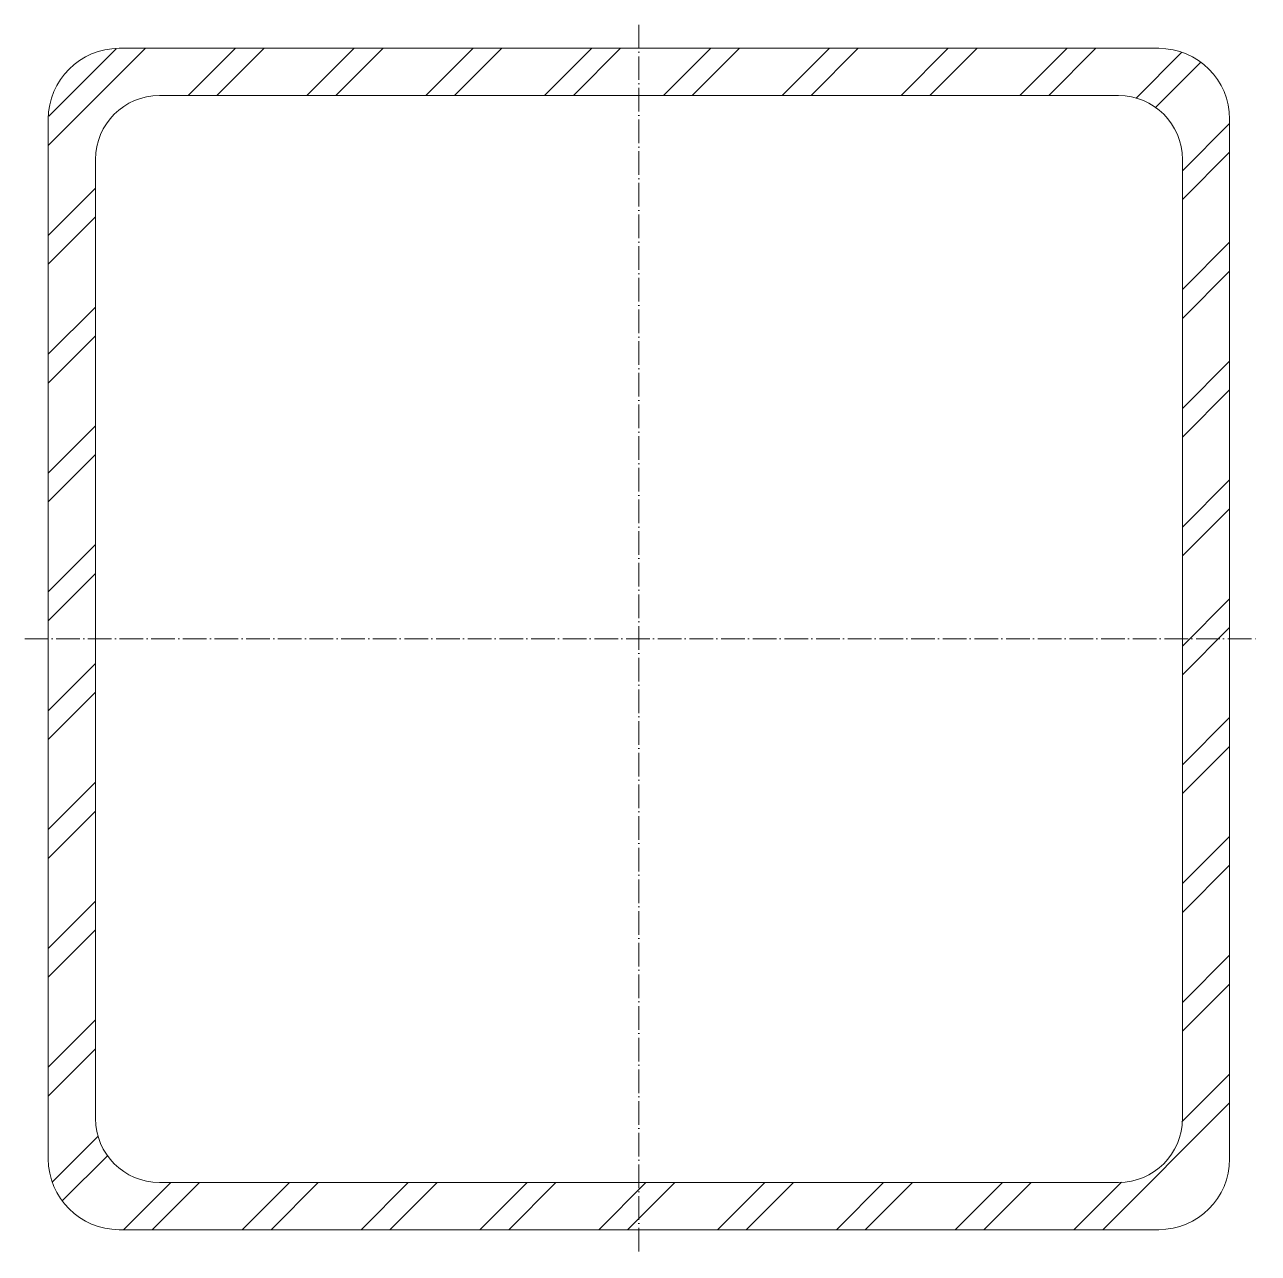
# Model space of a CAD drawing. Header units: metres. Extents: x -130 to 131, y -130 to 130.
import ezdxf

# ---------------------------------------------------------------- set-up
doc = ezdxf.new("R2010")
doc.units = ezdxf.units.M
doc.linetypes.add('MV_hartlijn_staal', pattern=[6.6, 5, -0.8, 0, -0.8])
doc.layers.add('A-DETL-GENF', color=92, linetype='Continuous', lineweight=18)

# ---------------------------------------------------------------- blocks, each defined once
blk = doc.blocks.new('28 Staalprofielen- koker SHS-2d - K250_10-3532330-00_0 Basismaterialen')
at = {"layer": 'A-DETL-GENF', "lineweight": 13}
h = blk.add_hatch(dxfattribs=at)
h.set_pattern_fill('FP_408', color=256, style=0, pattern_type=2)
h.set_pattern_definition([(45, (1405.222, 5487.908), (-12.57236, 12.57236), []), (45, (1405.222, 5506.958), (-12.57236, 12.57236), [])])
h.paths.add_polyline_path([(110, -125), (113.88, -124.49), (117.5, -122.99), (120.61, -120.61), (122.99, -117.5), (124.49, -113.88), (125, -110), (125, 110), (124.49, 113.88), (122.99, 117.5), (120.61, 120.61), (117.5, 122.99), (113.88, 124.49), (110, 125), (-110, 125), (-113.88, 124.49), (-117.5, 122.99), (-120.61, 120.61), (-122.99, 117.5), (-124.49, 113.88), (-125, 110), (-125, -110), (-124.49, -113.88), (-122.99, -117.5), (-120.61, -120.61), (-117.5, -122.99), (-113.88, -124.49), (-110, -125)])
h.paths.add_polyline_path([(101.5, -115), (-101.5, -115), (-104.99, -114.54), (-108.25, -113.19), (-111.05, -111.05), (-113.19, -108.25), (-114.54, -104.99), (-115, -101.5), (-115, 101.5), (-114.54, 104.99), (-113.19, 108.25), (-111.05, 111.05), (-108.25, 113.19), (-104.99, 114.54), (-101.5, 115), (101.5, 115), (104.99, 114.54), (108.25, 113.19), (111.05, 111.05), (113.19, 108.25), (114.54, 104.99), (115, 101.5), (115, -101.5), (114.54, -104.99), (113.19, -108.25), (111.05, -111.05), (108.25, -113.19), (104.99, -114.54)])
at = {"layer": 'A-DETL-GENF', "linetype": 'MV_hartlijn_staal', "lineweight": 13}
for p, q in [((0, 130), (0, -130)), ((-130, 0), (131.08, 0))]:
    blk.add_line(p, q, dxfattribs=at)
at = {"layer": 'A-DETL-GENF'}
for p, q in [((110, 125), (-110, 125)), ((-110, 125), (110, 125)), ((-101.5, 115), (101.5, 115)), ((-101.5, 115), (101.5, 115)), ((-125, 110), (-125, -110)), ((-125, -110), (-125, 110)), ((125, -110), (125, 110)), ((125, 110), (125, -110)), ((-115, -101.5), (-115, 101.5)), ((-115, -101.5), (-115, 101.5)), ((115, 101.5), (115, -101.5)), ((115, 101.5), (115, -101.5)), ((101.5, -115), (-101.5, -115)), ((101.5, -115), (-101.5, -115)), ((-110, -125), (110, -125)), ((110, -125), (-110, -125))]:
    blk.add_line(p, q, dxfattribs=at)
for centre, radius, start, end in [((-110, 110), 15, 90, 180), ((-110, 110), 15, 90, 180), ((110, 110), 15, 360, 90), ((110, 110), 15, 360, 90), ((-101.5, 101.5), 13.5, 90, 180), ((-101.5, 101.5), 13.5, 90, 180), ((101.5, 101.5), 13.5, 360, 90), ((101.5, 101.5), 13.5, 360, 90), ((-101.5, -101.5), 13.5, 180, 270), ((-101.5, -101.5), 13.5, 180, 270), ((101.5, -101.5), 13.5, 270, 0), ((101.5, -101.5), 13.5, 270, 360), ((-110, -110), 15, 180, 270), ((-110, -110), 15, 180, 270), ((110, -110), 15, 270, 360), ((110, -110), 15, 270, 0)]:
    blk.add_arc(centre, radius, start, end, dxfattribs=at)

msp = doc.modelspace()

# ---------------------------------------------------------------- block references
msp.add_blockref('28 Staalprofielen- koker SHS-2d - K250_10-3532330-00_0 Basismaterialen', (0, 0))

doc.saveas('drawing.dxf')
